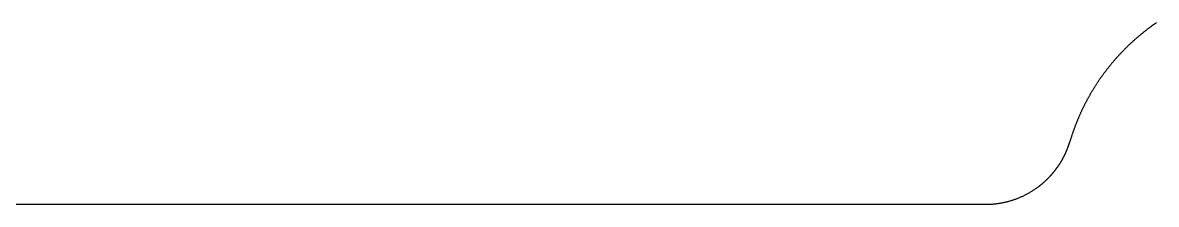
# Model space of a CAD drawing. Header units: millimetres. Extents: x -10 to 277, y -95 to 18.
# Drawn here: x 239.33 to 252.22, y -95.23 to -93.16 of the extents above; entities that cross this region are included whole.
import ezdxf

# ---------------------------------------------------------------- set-up
doc = ezdxf.new("R2010")
doc.units = ezdxf.units.MM
doc.header["$MEASUREMENT"] = 0
doc.layers.add('Edge.Cuts', color=53, linetype='CONTINUOUS')

msp = doc.modelspace()

# ---------------------------------------------------------------- linework, layer by layer
at = {"layer": 'Edge.Cuts', "linetype": 'Continuous'}
for p, q in [((252.135016, -93.227861), (252.129362, -93.232124)), ((252.140681, -93.223614), (252.135016, -93.227861)), ((252.146358, -93.219382), (252.140681, -93.223614)), ((252.157749, -93.210968), (252.146358, -93.219382)), ((252.169186, -93.202618), (252.157749, -93.210968)), ((252.180671, -93.194333), (252.169186, -93.202618)), ((252.192202, -93.186113), (252.180671, -93.194333)), ((252.203779, -93.177958), (252.192202, -93.186113)), ((252.215402, -93.169869), (252.203779, -93.177958)), ((252.22707, -93.161846), (252.215402, -93.169869)), ((251.97614, -93.357838), (251.970856, -93.362549)), ((251.981437, -93.353143), (251.97614, -93.357838)), ((251.986749, -93.348462), (251.981437, -93.353143)), ((251.992073, -93.343796), (251.986749, -93.348462)), ((251.99741, -93.339145), (251.992073, -93.343796)), ((252.002761, -93.334509), (251.99741, -93.339145)), ((252.008125, -93.329889), (252.002761, -93.334509)), ((252.013502, -93.325283), (252.008125, -93.329889)), ((252.018892, -93.320692), (252.013502, -93.325283)), ((252.024295, -93.316117), (252.018892, -93.320692)), ((252.029711, -93.311557), (252.024295, -93.316117)), ((252.03514, -93.307012), (252.029711, -93.311557)), ((252.040582, -93.302483), (252.03514, -93.307012)), ((252.046036, -93.297969), (252.040582, -93.302483)), ((252.051504, -93.29347), (252.046036, -93.297969)), ((252.056984, -93.288987), (252.051504, -93.29347)), ((252.062476, -93.284519), (252.056984, -93.288987)), ((252.067982, -93.280066), (252.062476, -93.284519)), ((252.0735, -93.27563), (252.067982, -93.280066)), ((252.07903, -93.271208), (252.0735, -93.27563)), ((252.084574, -93.266803), (252.07903, -93.271208)), ((252.090129, -93.262413), (252.084574, -93.266803)), ((252.095697, -93.258038), (252.090129, -93.262413)), ((252.101277, -93.25368), (252.095697, -93.258038)), ((252.10687, -93.249337), (252.101277, -93.25368)), ((252.112475, -93.24501), (252.10687, -93.249337)), ((252.118092, -93.240699), (252.112475, -93.24501)), ((252.123721, -93.236404), (252.118092, -93.240699)), ((252.129362, -93.232124), (252.123721, -93.236404)), ((251.843226, -93.485027), (251.838304, -93.49011)), ((251.848161, -93.479958), (251.843226, -93.485027)), ((251.853111, -93.474903), (251.848161, -93.479958)), ((251.858076, -93.469862), (251.853111, -93.474903)), ((251.863055, -93.464834), (251.858076, -93.469862)), ((251.868048, -93.459821), (251.863055, -93.464834)), ((251.873055, -93.454821), (251.868048, -93.459821)), ((251.878077, -93.449836), (251.873055, -93.454821)), ((251.883113, -93.444865), (251.878077, -93.449836)), ((251.888163, -93.439908), (251.883113, -93.444865)), ((251.893227, -93.434964), (251.888163, -93.439908)), ((251.898305, -93.430036), (251.893227, -93.434964)), ((251.903398, -93.425121), (251.898305, -93.430036)), ((251.908504, -93.420221), (251.903398, -93.425121)), ((251.913625, -93.415335), (251.908504, -93.420221)), ((251.918758, -93.410464), (251.913625, -93.415335)), ((251.923907, -93.405607), (251.918758, -93.410464)), ((251.929068, -93.400764), (251.923907, -93.405607)), ((251.934244, -93.395936), (251.929068, -93.400764)), ((251.939433, -93.391123), (251.934244, -93.395936)), ((251.944637, -93.386324), (251.939433, -93.391123)), ((251.949853, -93.381539), (251.944637, -93.386324)), ((251.955084, -93.37677), (251.949853, -93.381539)), ((251.960327, -93.372015), (251.955084, -93.37677)), ((251.965585, -93.367274), (251.960327, -93.372015)), ((251.970856, -93.362549), (251.965585, -93.367274)), ((251.724648, -93.616122), (251.720102, -93.621535)), ((251.72921, -93.610721), (251.724648, -93.616122)), ((251.733786, -93.605333), (251.72921, -93.610721)), ((251.738379, -93.599957), (251.733786, -93.605333)), ((251.742986, -93.594595), (251.738379, -93.599957)), ((251.74761, -93.589245), (251.742986, -93.594595)), ((251.752248, -93.583909), (251.74761, -93.589245)), ((251.756901, -93.578585), (251.752248, -93.583909)), ((251.76157, -93.573275), (251.756901, -93.578585)), ((251.766254, -93.567977), (251.76157, -93.573275)), ((251.770953, -93.562693), (251.766254, -93.567977)), ((251.775667, -93.557421), (251.770953, -93.562693)), ((251.780396, -93.552163), (251.775667, -93.557421)), ((251.78514, -93.546918), (251.780396, -93.552163)), ((251.789899, -93.541687), (251.78514, -93.546918)), ((251.794673, -93.536468), (251.789899, -93.541687)), ((251.799462, -93.531263), (251.794673, -93.536468)), ((251.804266, -93.526071), (251.799462, -93.531263)), ((251.809084, -93.520894), (251.804266, -93.526071)), ((251.813918, -93.515729), (251.809084, -93.520894)), ((251.818765, -93.510578), (251.813918, -93.515729)), ((251.823629, -93.50544), (251.818765, -93.510578)), ((251.828506, -93.500317), (251.823629, -93.50544)), ((251.833398, -93.495206), (251.828506, -93.500317)), ((251.838304, -93.49011), (251.833398, -93.495206)), ((251.624067, -93.743762), (251.619886, -93.749456)), ((251.628264, -93.73808), (251.624067, -93.743762)), ((251.632478, -93.732409), (251.628264, -93.73808)), ((251.636708, -93.726751), (251.632478, -93.732409)), ((251.640954, -93.721104), (251.636708, -93.726751)), ((251.645216, -93.715469), (251.640954, -93.721104)), ((251.649494, -93.709846), (251.645216, -93.715469)), ((251.653788, -93.704235), (251.649494, -93.709846)), ((251.658099, -93.698636), (251.653788, -93.704235)), ((251.662424, -93.693049), (251.658099, -93.698636)), ((251.666767, -93.687474), (251.662424, -93.693049)), ((251.671124, -93.681912), (251.666767, -93.687474)), ((251.675499, -93.676361), (251.671124, -93.681912)), ((251.679888, -93.670823), (251.675499, -93.676361)), ((251.684294, -93.665296), (251.679888, -93.670823)), ((251.688714, -93.659783), (251.684294, -93.665296)), ((251.693152, -93.654281), (251.688714, -93.659783)), ((251.697604, -93.648793), (251.693152, -93.654281)), ((251.702073, -93.643316), (251.697604, -93.648793)), ((251.706556, -93.637852), (251.702073, -93.643316)), ((251.711056, -93.6324), (251.706556, -93.637852)), ((251.715571, -93.626962), (251.711056, -93.6324)), ((251.720102, -93.621535), (251.715571, -93.626962)), ((251.535882, -93.871656), (251.532065, -93.877598)), ((251.539715, -93.865727), (251.535882, -93.871656)), ((251.543566, -93.859807), (251.539715, -93.865727)), ((251.547433, -93.8539), (251.543566, -93.859807)), ((251.551317, -93.848002), (251.547433, -93.8539)), ((251.555217, -93.842116), (251.551317, -93.848002)), ((251.559135, -93.83624), (251.555217, -93.842116)), ((251.563069, -93.830377), (251.559135, -93.83624)), ((251.567021, -93.824522), (251.563069, -93.830377)), ((251.570988, -93.818681), (251.567021, -93.824522)), ((251.574972, -93.812849), (251.570988, -93.818681)), ((251.578972, -93.80703), (251.574972, -93.812849)), ((251.58299, -93.801221), (251.578972, -93.80703)), ((251.587024, -93.795424), (251.58299, -93.801221)), ((251.591074, -93.789637), (251.587024, -93.795424)), ((251.595141, -93.783863), (251.591074, -93.789637)), ((251.599224, -93.778099), (251.595141, -93.783863)), ((251.603324, -93.772348), (251.599224, -93.778099)), ((251.60744, -93.766607), (251.603324, -93.772348)), ((251.611572, -93.760879), (251.60744, -93.766607)), ((251.615721, -93.755161), (251.611572, -93.760879)), ((251.619886, -93.749456), (251.615721, -93.755161)), ((251.459314, -93.998604), (251.455858, -94.00476)), ((251.462789, -93.992456), (251.459314, -93.998604)), ((251.466279, -93.98632), (251.462789, -93.992456)), ((251.469788, -93.980192), (251.466279, -93.98632)), ((251.473314, -93.974076), (251.469788, -93.980192)), ((251.476857, -93.967968), (251.473314, -93.974076)), ((251.480417, -93.961872), (251.476857, -93.967968)), ((251.483996, -93.955784), (251.480417, -93.961872)), ((251.48759, -93.949709), (251.483996, -93.955784)), ((251.491203, -93.943641), (251.48759, -93.949709)), ((251.494832, -93.937586), (251.491203, -93.943641)), ((251.498479, -93.931539), (251.494832, -93.937586)), ((251.502142, -93.925505), (251.498479, -93.931539)), ((251.505823, -93.919479), (251.502142, -93.925505)), ((251.509521, -93.913465), (251.505823, -93.919479)), ((251.513236, -93.90746), (251.509521, -93.913465)), ((251.516967, -93.901467), (251.513236, -93.90746)), ((251.520717, -93.895483), (251.516967, -93.901467)), ((251.524482, -93.889511), (251.520717, -93.895483)), ((251.528266, -93.883548), (251.524482, -93.889511)), ((251.532065, -93.877598), (251.528266, -93.883548)), ((251.390419, -94.129909), (251.387333, -94.136265)), ((251.393522, -94.123564), (251.390419, -94.129909)), ((251.396644, -94.117226), (251.393522, -94.123564)), ((251.399783, -94.1109), (251.396644, -94.117226)), ((251.402941, -94.10458), (251.399783, -94.1109)), ((251.406115, -94.098272), (251.402941, -94.10458)), ((251.409308, -94.09197), (251.406115, -94.098272)), ((251.412518, -94.08568), (251.409308, -94.09197)), ((251.415747, -94.079398), (251.412518, -94.08568)), ((251.418992, -94.073127), (251.415747, -94.079398)), ((251.422256, -94.066863), (251.418992, -94.073127)), ((251.425537, -94.06061), (251.422256, -94.066863)), ((251.428836, -94.054366), (251.425537, -94.06061)), ((251.432152, -94.048132), (251.428836, -94.054366)), ((251.435487, -94.041906), (251.432152, -94.048132)), ((251.438838, -94.035692), (251.435487, -94.041906)), ((251.442207, -94.029485), (251.438838, -94.035692)), ((251.445593, -94.02329), (251.442207, -94.029485)), ((251.448998, -94.017103), (251.445593, -94.02329)), ((251.452419, -94.010928), (251.448998, -94.017103)), ((251.455858, -94.00476), (251.452419, -94.010928)), ((251.33212, -94.258675), (251.329395, -94.265203)), ((251.334863, -94.252156), (251.33212, -94.258675)), ((251.337625, -94.245644), (251.334863, -94.252156)), ((251.340403, -94.239142), (251.337625, -94.245644)), ((251.343201, -94.232647), (251.340403, -94.239142)), ((251.346017, -94.226162), (251.343201, -94.232647)), ((251.348851, -94.219684), (251.346017, -94.226162)), ((251.351702, -94.213216), (251.348851, -94.219684)), ((251.354573, -94.206754), (251.351702, -94.213216)), ((251.357461, -94.200303), (251.354573, -94.206754)), ((251.360367, -94.193859), (251.357461, -94.200303)), ((251.363291, -94.187426), (251.360367, -94.193859)), ((251.366234, -94.180999), (251.363291, -94.187426)), ((251.369194, -94.174583), (251.366234, -94.180999)), ((251.372172, -94.168173), (251.369194, -94.174583)), ((251.375168, -94.161775), (251.372172, -94.168173)), ((251.378183, -94.155383), (251.375168, -94.161775)), ((251.381215, -94.149002), (251.378183, -94.155383)), ((251.384265, -94.142628), (251.381215, -94.149002)), ((251.387333, -94.136265), (251.384265, -94.142628)), ((251.281112, -94.390752), (251.278755, -94.397439)), ((251.283487, -94.384075), (251.281112, -94.390752)), ((251.285881, -94.377404), (251.283487, -94.384075)), ((251.288293, -94.370742), (251.285881, -94.377404)), ((251.290724, -94.364086), (251.288293, -94.370742)), ((251.293173, -94.357439), (251.290724, -94.364086)), ((251.295641, -94.350799), (251.293173, -94.357439)), ((251.298127, -94.344168), (251.295641, -94.350799)), ((251.300632, -94.337542), (251.298127, -94.344168)), ((251.303155, -94.330927), (251.300632, -94.337542)), ((251.305697, -94.324318), (251.303155, -94.330927)), ((251.308256, -94.317718), (251.305697, -94.324318)), ((251.310835, -94.311125), (251.308256, -94.317718)), ((251.313431, -94.304541), (251.310835, -94.311125)), ((251.316046, -94.297963), (251.313431, -94.304541)), ((251.318679, -94.291396), (251.316046, -94.297963)), ((251.321331, -94.284835), (251.318679, -94.291396)), ((251.324001, -94.278283), (251.321331, -94.284835)), ((251.326689, -94.271738), (251.324001, -94.278283)), ((251.329395, -94.265203), (251.326689, -94.271738)), ((251.238473, -94.522316), (251.239793, -94.518022)), ((251.239793, -94.518022), (251.241096, -94.51372)), ((251.241096, -94.51372), (251.2417, -94.5117)), ((251.243584, -94.505411), (251.2417, -94.5117)), ((251.245642, -94.498608), (251.243584, -94.505411)), ((251.247719, -94.491814), (251.245642, -94.498608)), ((251.249814, -94.485024), (251.247719, -94.491814)), ((251.251928, -94.478245), (251.249814, -94.485024)), ((251.254061, -94.47147), (251.251928, -94.478245)), ((251.256213, -94.464704), (251.254061, -94.47147)), ((251.258383, -94.457944), (251.256213, -94.464704)), ((251.260572, -94.451193), (251.258383, -94.457944)), ((251.26278, -94.444447), (251.260572, -94.451193)), ((251.265006, -94.43771), (251.26278, -94.444447)), ((251.267251, -94.430979), (251.265006, -94.43771)), ((251.269515, -94.424257), (251.267251, -94.430979)), ((251.271797, -94.41754), (251.269515, -94.424257)), ((251.274098, -94.410833), (251.271797, -94.41754)), ((251.276418, -94.404131), (251.274098, -94.410833)), ((251.278755, -94.397439), (251.276418, -94.404131)), ((251.188333, -94.65166), (251.190225, -94.64761)), ((251.190225, -94.64761), (251.192098, -94.643553)), ((251.192098, -94.643553), (251.193954, -94.639485)), ((251.193954, -94.639485), (251.195791, -94.635411)), ((251.195791, -94.635411), (251.19761, -94.631326)), ((251.19761, -94.631326), (251.199411, -94.627234)), ((251.199411, -94.627234), (251.201194, -94.623132)), ((251.201194, -94.623132), (251.202959, -94.619024)), ((251.202959, -94.619024), (251.204706, -94.614905)), ((251.204706, -94.614905), (251.206433, -94.61078)), ((251.206433, -94.61078), (251.208144, -94.606645)), ((251.208144, -94.606645), (251.209835, -94.602504)), ((251.209835, -94.602504), (251.211509, -94.598352)), ((251.211509, -94.598352), (251.213164, -94.594194)), ((251.213164, -94.594194), (251.214801, -94.590027)), ((251.214801, -94.590027), (251.216419, -94.585853)), ((251.216419, -94.585853), (251.21802, -94.581669)), ((251.21802, -94.581669), (251.219601, -94.57748)), ((251.219601, -94.57748), (251.221164, -94.573281)), ((251.221164, -94.573281), (251.222708, -94.569076)), ((251.222708, -94.569076), (251.224235, -94.564861)), ((251.224235, -94.564861), (251.225742, -94.560641)), ((251.225742, -94.560641), (251.227232, -94.556412)), ((251.227232, -94.556412), (251.228702, -94.552176)), ((251.228702, -94.552176), (251.230154, -94.547932)), ((251.230154, -94.547932), (251.231587, -94.543682)), ((251.231587, -94.543682), (251.233002, -94.539422)), ((251.233002, -94.539422), (251.234397, -94.535157)), ((251.234397, -94.535157), (251.235775, -94.530883)), ((251.235775, -94.530883), (251.237133, -94.526604)), ((251.237133, -94.526604), (251.238473, -94.522316)), ((251.116043, -94.779946), (251.118508, -94.776223)), ((251.118508, -94.776223), (251.120957, -94.772488)), ((251.120957, -94.772488), (251.123389, -94.768743)), ((251.123389, -94.768743), (251.125805, -94.764986)), ((251.125805, -94.764986), (251.128203, -94.761219)), ((251.128203, -94.761219), (251.130585, -94.757441)), ((251.130585, -94.757441), (251.132949, -94.753653)), ((251.132949, -94.753653), (251.135297, -94.749854)), ((251.135297, -94.749854), (251.137627, -94.746045)), ((251.137627, -94.746045), (251.13994, -94.742225)), ((251.13994, -94.742225), (251.142236, -94.738395)), ((251.142236, -94.738395), (251.144515, -94.734554)), ((251.144515, -94.734554), (251.146777, -94.730705)), ((251.146777, -94.730705), (251.149021, -94.726844)), ((251.149021, -94.726844), (251.151248, -94.722974)), ((251.151248, -94.722974), (251.153458, -94.719092)), ((251.153458, -94.719092), (251.15565, -94.715203)), ((251.15565, -94.715203), (251.157825, -94.711302)), ((251.157825, -94.711302), (251.159982, -94.707393)), ((251.159982, -94.707393), (251.162123, -94.703472)), ((251.162123, -94.703472), (251.164245, -94.699543)), ((251.164245, -94.699543), (251.16635, -94.695603)), ((251.16635, -94.695603), (251.168437, -94.691656)), ((251.168437, -94.691656), (251.170507, -94.687697)), ((251.170507, -94.687697), (251.172558, -94.68373)), ((251.172558, -94.68373), (251.174593, -94.679753)), ((251.174593, -94.679753), (251.176609, -94.675768)), ((251.176609, -94.675768), (251.178608, -94.671771)), ((251.178608, -94.671771), (251.180589, -94.667768)), ((251.180589, -94.667768), (251.182552, -94.663753)), ((251.182552, -94.663753), (251.184497, -94.659732)), ((251.184497, -94.659732), (251.186424, -94.655699)), ((251.186424, -94.655699), (251.188333, -94.65166)), ((251.013458, -94.909431), (251.016509, -94.906159)), ((251.016509, -94.906159), (251.019546, -94.902874)), ((251.019546, -94.902874), (251.022568, -94.899575)), ((251.022568, -94.899575), (251.025574, -94.896263)), ((251.025574, -94.896263), (251.028566, -94.892937)), ((251.028566, -94.892937), (251.031542, -94.889599)), ((251.031542, -94.889599), (251.034504, -94.886248)), ((251.034504, -94.886248), (251.03745, -94.882883)), ((251.03745, -94.882883), (251.040381, -94.879505)), ((251.040381, -94.879505), (251.043297, -94.876115)), ((251.043297, -94.876115), (251.046198, -94.872712)), ((251.046198, -94.872712), (251.049082, -94.869296)), ((251.049082, -94.869296), (251.051952, -94.865867)), ((251.051952, -94.865867), (251.054806, -94.862426)), ((251.054806, -94.862426), (251.057645, -94.858972)), ((251.057645, -94.858972), (251.060467, -94.855506)), ((251.060467, -94.855506), (251.063275, -94.852026)), ((251.063275, -94.852026), (251.066066, -94.848536)), ((251.066066, -94.848536), (251.068842, -94.845032)), ((251.068842, -94.845032), (251.071601, -94.841516)), ((251.071601, -94.841516), (251.074346, -94.837988)), ((251.074346, -94.837988), (251.077073, -94.834449)), ((251.077073, -94.834449), (251.079785, -94.830896)), ((251.079785, -94.830896), (251.082481, -94.827333)), ((251.082481, -94.827333), (251.085161, -94.823756)), ((251.085161, -94.823756), (251.087824, -94.82017)), ((251.087824, -94.82017), (251.090472, -94.81657)), ((251.090472, -94.81657), (251.093102, -94.812959)), ((251.093102, -94.812959), (251.095718, -94.809336)), ((251.095718, -94.809336), (251.098315, -94.805703)), ((251.098315, -94.805703), (251.100898, -94.802056)), ((251.100898, -94.802056), (251.103463, -94.7984)), ((251.103463, -94.7984), (251.106012, -94.794731)), ((251.106012, -94.794731), (251.108544, -94.791052)), ((251.108544, -94.791052), (251.111061, -94.787361)), ((251.111061, -94.787361), (251.11356, -94.78366)), ((251.11356, -94.78366), (251.116043, -94.779946)), ((250.869191, -95.036453), (250.876426, -95.031173)), ((250.876426, -95.031173), (250.883614, -95.02583)), ((250.883614, -95.02583), (250.88719, -95.023134)), ((250.88719, -95.023134), (250.890754, -95.020422)), ((250.890754, -95.020422), (250.894306, -95.017694)), ((250.894306, -95.017694), (250.897845, -95.01495)), ((250.897845, -95.01495), (250.901373, -95.012191)), ((250.901373, -95.012191), (250.904887, -95.009416)), ((250.904887, -95.009416), (250.90839, -95.006625)), ((250.90839, -95.006625), (250.91188, -95.003819)), ((250.91188, -95.003819), (250.915357, -95.000997)), ((250.915357, -95.000997), (250.918822, -94.998159)), ((250.918822, -94.998159), (250.922274, -94.995307)), ((250.922274, -94.995307), (250.925713, -94.992439)), ((250.925713, -94.992439), (250.929139, -94.989555)), ((250.929139, -94.989555), (250.932552, -94.986657)), ((250.932552, -94.986657), (250.935952, -94.983743)), ((250.935952, -94.983743), (250.939339, -94.980814)), ((250.939339, -94.980814), (250.942713, -94.97787)), ((250.942713, -94.97787), (250.946074, -94.974911)), ((250.946074, -94.974911), (250.949421, -94.971938)), ((250.949421, -94.971938), (250.952755, -94.968949)), ((250.952755, -94.968949), (250.956075, -94.965945)), ((250.956075, -94.965945), (250.959382, -94.962927)), ((250.959382, -94.962927), (250.962675, -94.959895)), ((250.962675, -94.959895), (250.965955, -94.956847)), ((250.965955, -94.956847), (250.96922, -94.953785)), ((250.96922, -94.953785), (250.972472, -94.950709)), ((250.972472, -94.950709), (250.97571, -94.947618)), ((250.97571, -94.947618), (250.978934, -94.944513)), ((250.978934, -94.944513), (250.982144, -94.941394)), ((250.982144, -94.941394), (250.98534, -94.93826)), ((250.98534, -94.93826), (250.988522, -94.935113)), ((250.988522, -94.935113), (250.99169, -94.931951)), ((250.99169, -94.931951), (250.994843, -94.928775)), ((250.994843, -94.928775), (250.997982, -94.925585)), ((250.997982, -94.925585), (251.001106, -94.922382)), ((251.001106, -94.922382), (251.004216, -94.919164)), ((251.004216, -94.919164), (251.007311, -94.915934)), ((251.007311, -94.915934), (251.010392, -94.912689)), ((251.010392, -94.912689), (251.013458, -94.909431)), ((250.624947, -95.165933), (250.633327, -95.162844)), ((250.633327, -95.162844), (250.64168, -95.159678)), ((250.64168, -95.159678), (250.650006, -95.156438)), ((250.650006, -95.156438), (250.658303, -95.153123)), ((250.658303, -95.153123), (250.666571, -95.149734)), ((250.666571, -95.149734), (250.674809, -95.14627)), ((250.674809, -95.14627), (250.683017, -95.142732)), ((250.683017, -95.142732), (250.691194, -95.139121)), ((250.691194, -95.139121), (250.699339, -95.135436)), ((250.699339, -95.135436), (250.707452, -95.131678)), ((250.707452, -95.131678), (250.715532, -95.127847)), ((250.715532, -95.127847), (250.723579, -95.123944)), ((250.723579, -95.123944), (250.731591, -95.119968)), ((250.731591, -95.119968), (250.739568, -95.115921)), ((250.739568, -95.115921), (250.74751, -95.111802)), ((250.74751, -95.111802), (250.755415, -95.107611)), ((250.755415, -95.107611), (250.763283, -95.10335)), ((250.763283, -95.10335), (250.771114, -95.099018)), ((250.771114, -95.099018), (250.778906, -95.094616)), ((250.778906, -95.094616), (250.78666, -95.090144)), ((250.78666, -95.090144), (250.794374, -95.085602)), ((250.794374, -95.085602), (250.802047, -95.080992)), ((250.802047, -95.080992), (250.80968, -95.076313)), ((250.80968, -95.076313), (250.817271, -95.071565)), ((250.817271, -95.071565), (250.82482, -95.066749)), ((250.82482, -95.066749), (250.832326, -95.061866)), ((250.832326, -95.061866), (250.839789, -95.056916)), ((250.839789, -95.056916), (250.847207, -95.051899)), ((250.847207, -95.051899), (250.854581, -95.046816)), ((250.854581, -95.046816), (250.861909, -95.041667)), ((250.861909, -95.041667), (250.869191, -95.036453)), ((233.575, -95.226), (250.2834, -95.226)), ((250.2834, -95.226), (250.29238, -95.22596)), ((250.29238, -95.22596), (250.301355, -95.22584)), ((250.301355, -95.22584), (250.310323, -95.225641)), ((250.310323, -95.225641), (250.319285, -95.225361)), ((250.319285, -95.225361), (250.32824, -95.225002)), ((250.32824, -95.225002), (250.337188, -95.224563)), ((250.337188, -95.224563), (250.346128, -95.224045)), ((250.346128, -95.224045), (250.355059, -95.223447)), ((250.355059, -95.223447), (250.363982, -95.222769)), ((250.363982, -95.222769), (250.372895, -95.222012)), ((250.372895, -95.222012), (250.381799, -95.221176)), ((250.381799, -95.221176), (250.390692, -95.220261)), ((250.390692, -95.220261), (250.399575, -95.219266)), ((250.399575, -95.219266), (250.408446, -95.218192)), ((250.408446, -95.218192), (250.417305, -95.217039)), ((250.417305, -95.217039), (250.426152, -95.215807)), ((250.426152, -95.215807), (250.434987, -95.214496)), ((250.434987, -95.214496), (250.443807, -95.213107)), ((250.443807, -95.213107), (250.452614, -95.211638)), ((250.452614, -95.211638), (250.461407, -95.210091)), ((250.461407, -95.210091), (250.470184, -95.208466)), ((250.470184, -95.208466), (250.478946, -95.206762)), ((250.478946, -95.206762), (250.487691, -95.20498)), ((250.487691, -95.20498), (250.49642, -95.203119)), ((250.49642, -95.203119), (250.505132, -95.201181)), ((250.505132, -95.201181), (250.513826, -95.199165)), ((250.513826, -95.199165), (250.522501, -95.197071)), ((250.522501, -95.197071), (250.531157, -95.194899)), ((250.531157, -95.194899), (250.539794, -95.19265)), ((250.539794, -95.19265), (250.54841, -95.190323)), ((250.54841, -95.190323), (250.557006, -95.18792)), ((250.557006, -95.18792), (250.56558, -95.185439)), ((250.56558, -95.185439), (250.574132, -95.182882)), ((250.574132, -95.182882), (250.582661, -95.180247)), ((250.582661, -95.180247), (250.591168, -95.177537)), ((250.591168, -95.177537), (250.59965, -95.17475)), ((250.59965, -95.17475), (250.608107, -95.171887)), ((250.608107, -95.171887), (250.61654, -95.168948)), ((250.61654, -95.168948), (250.624947, -95.165933))]:
    msp.add_line(p, q, dxfattribs=at)

doc.saveas('drawing.dxf')
